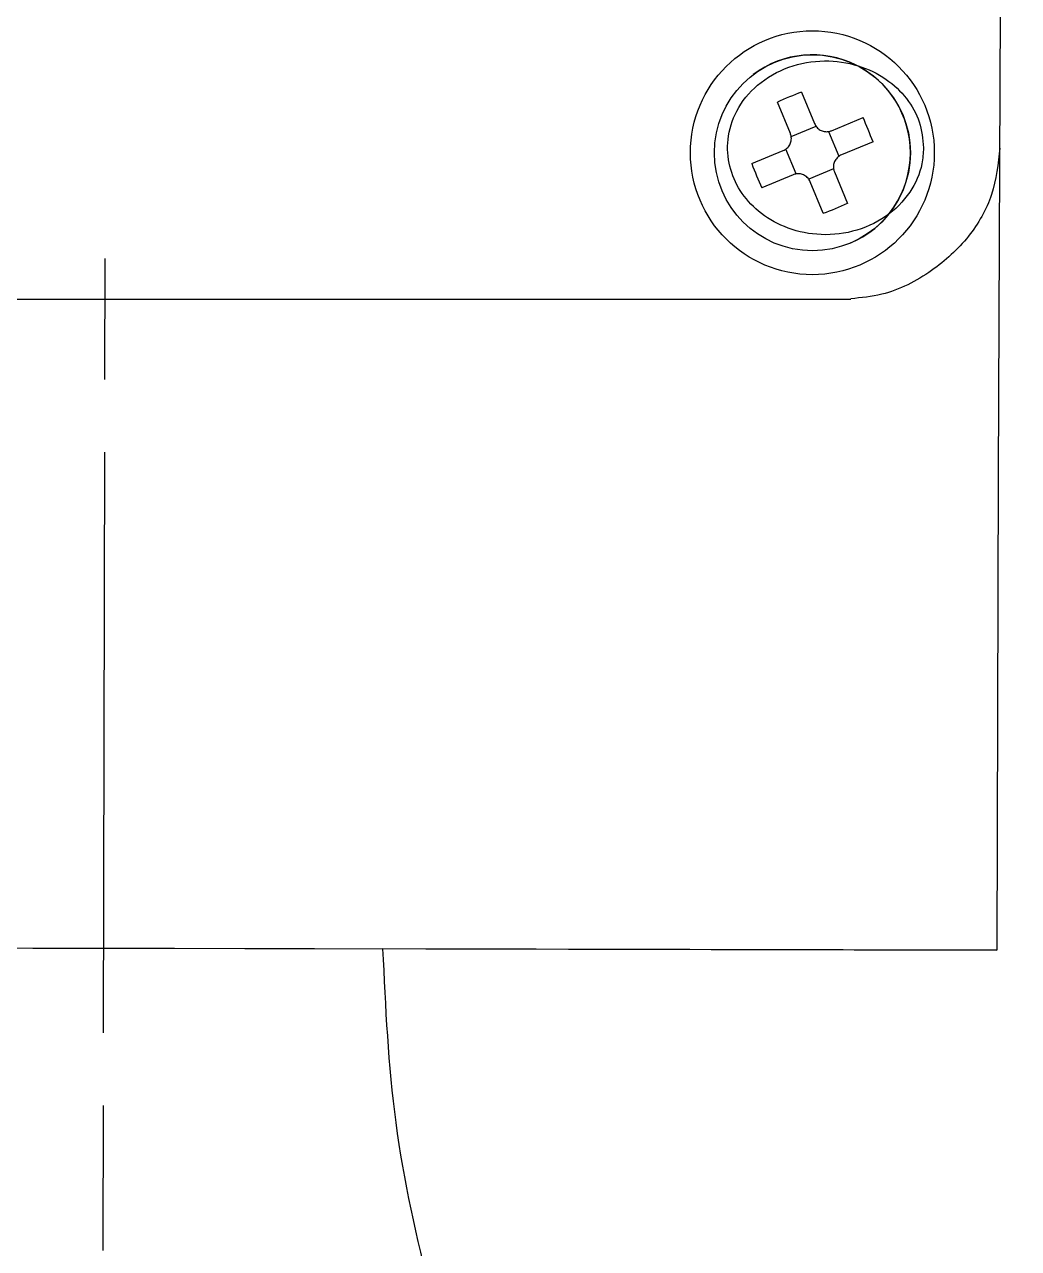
# Model space of a CAD drawing. Header units: millimetres. Extents: x 2448 to 4397, y 790 to 2168.
# Drawn here: x 2864.55 to 2885.09, y 1941.42 to 1966.72 of the extents above; entities that cross this region are included whole.
import ezdxf

# ---------------------------------------------------------------- set-up
doc = ezdxf.new("R2010")
doc.units = ezdxf.units.MM
doc.linetypes.add('AM_ISO08W050', pattern=[18, 12, -1.5, 3, -1.5])
doc.layers.add('AM_7', color=4, linetype='AM_ISO08W050', lineweight=25)

msp = doc.modelspace()

# ---------------------------------------------------------------- linework, layer by layer
at = {"color": 7, "linetype": 'Continuous', "lineweight": 25}
for p, q in [((2880.373, 1964.463), (2880.104, 1965.114)), ((2880.603, 1965.32), (2880.872, 1964.669)), ((2880.39, 1964.402), (2880.903, 1964.614)), ((2881.224, 1964.523), (2881.875, 1964.792)), ((2881.163, 1964.506), (2881.375, 1963.993)), ((2879.576, 1963.842), (2880.226, 1964.111)), ((2880.493, 1963.629), (2880.282, 1964.142)), ((2882.081, 1964.293), (2881.431, 1964.024)), ((2880.432, 1963.612), (2879.782, 1963.343)), ((2881.267, 1963.732), (2880.754, 1963.52)), ((2881.284, 1963.671), (2881.553, 1963.021)), ((2881.054, 1962.815), (2880.785, 1963.465)), ((2847.792, 1961.042), (2881.623, 1961.042)), ((2844.151, 1947.677), (2884.642, 1947.591)), ((2884.642, 1947.591), (2871.955, 1947.618))]:
    msp.add_line(p, q, dxfattribs=at)
at = {"color": 7, "linetype": 'Continuous', "lineweight": 25, "flags": 128}
for points in [[(2884.728, 1970.485), (2884.71, 1967.016), (2884.688, 1962.24), (2884.669, 1957.395), (2884.654, 1952.504), (2884.642, 1947.591)], [(2860.43, 1947.643), (2861.836, 1947.64), (2863.27, 1947.637), (2864.722, 1947.633), (2866.184, 1947.63), (2867.647, 1947.627), (2869.102, 1947.624), (2870.541, 1947.621), (2871.955, 1947.618)]]:
    msp.add_lwpolyline(points, dxfattribs=at)
at = {"color": 7, "linetype": 'Continuous', "lineweight": 25}
for radius in [2.52, 2.025]:
    msp.add_circle((2880.828, 1964.067), radius, dxfattribs=at)
for centre, radius, start, end in [((2880.828, 1964.067), 2.025, 0, 127.0533), ((2883.685, 1957.153), 8.729, 110.6758, 114.2208), ((2873.914, 1961.211), 8.729, 20.6758, 24.2208), ((2887.743, 1966.924), 8.729, 200.6758, 204.2208), ((2880.828, 1964.067), 2.025, 292.4047, 0), ((2877.972, 1970.982), 8.729, 290.6758, 294.2208)]:
    msp.add_arc(centre, radius, start, end, dxfattribs=at)
for points, knots in [([(2883.126, 1964.168), (2883.108, 1964.35), (2883.073, 1964.715), (2882.789, 1965.211), (2882.355, 1965.62), (2881.766, 1965.901), (2881.064, 1966.002), (2880.328, 1965.874), (2879.68, 1965.508), (2879.238, 1964.967), (2879.051, 1964.363), (2879.091, 1963.783), (2879.317, 1963.264), (2879.709, 1962.826), (2880.256, 1962.501), (2880.932, 1962.342), (2881.669, 1962.403), (2882.356, 1962.707), (2882.862, 1963.21), (2883.097, 1963.736), (2883.119, 1964.057), (2883.126, 1964.168)], [0, 0, 0, 0, 0.045823, 0.091817, 0.140491, 0.193906, 0.252621, 0.314735, 0.376984, 0.434757, 0.486086, 0.532888, 0.578622, 0.626344, 0.678142, 0.735415, 0.797023, 0.85951, 0.91896, 0.972139, 1, 1, 1, 1]), ([(2880.872, 1964.669), (2880.886, 1964.643), (2880.914, 1964.589), (2880.988, 1964.532), (2881.073, 1964.502), (2881.156, 1964.5), (2881.204, 1964.516), (2881.224, 1964.523)], [0, 0, 0, 0, 0.2134954, 0.4270669, 0.6389569, 0.8501134, 1, 1, 1, 1]), ([(2880.226, 1964.111), (2880.253, 1964.125), (2880.306, 1964.153), (2880.363, 1964.226), (2880.394, 1964.312), (2880.396, 1964.395), (2880.379, 1964.443), (2880.373, 1964.463)], [0, 0, 0, 0, 0.213495, 0.427067, 0.638957, 0.850113, 1, 1, 1, 1]), ([(2884.701, 1964.164), (2884.666, 1963.837), (2884.597, 1963.183), (2884.079, 1962.293), (2883.295, 1961.578), (2882.434, 1961.13), (2881.838, 1961.071), (2881.623, 1961.049)], [0, 0, 0, 0, 0.205622, 0.41154, 0.628233, 0.865893, 1, 1, 1, 1]), ([(2881.431, 1964.024), (2881.404, 1964.01), (2881.351, 1963.981), (2881.294, 1963.908), (2881.263, 1963.822), (2881.261, 1963.74), (2881.277, 1963.691), (2881.284, 1963.671)], [0, 0, 0, 0, 0.213495, 0.427067, 0.638957, 0.850113, 1, 1, 1, 1]), ([(2880.785, 1963.465), (2880.771, 1963.492), (2880.743, 1963.545), (2880.669, 1963.602), (2880.584, 1963.633), (2880.501, 1963.634), (2880.452, 1963.618), (2880.432, 1963.612)], [0, 0, 0, 0, 0.213495, 0.427067, 0.638957, 0.850113, 1, 1, 1, 1]), ([(2885.088, 1899.835), (2885.087, 1900.797), (2885.084, 1903.301), (2884.334, 1907.161), (2883.287, 1911.282), (2882.125, 1915.031), (2880.786, 1918.887), (2879.329, 1922.78), (2877.853, 1926.59), (2876.428, 1930.236), (2875.15, 1933.609), (2873.963, 1936.972), (2872.928, 1940.391), (2872.123, 1943.999), (2872.011, 1946.415), (2871.955, 1947.618)], [0, 0, 0, 0, 0.071132, 0.185261, 0.263969, 0.346334, 0.42966, 0.510796, 0.591737, 0.666353, 0.734286, 0.795569, 0.866266, 0.933448, 1, 1, 1, 1])]:
    msp.add_open_spline(points, degree=3, knots=knots, dxfattribs=at)
at = {"layer": 'AM_7'}
msp.add_line((2865.988, 1855.88), (2866.214, 1961.88), dxfattribs=at)

doc.saveas('drawing.dxf')
